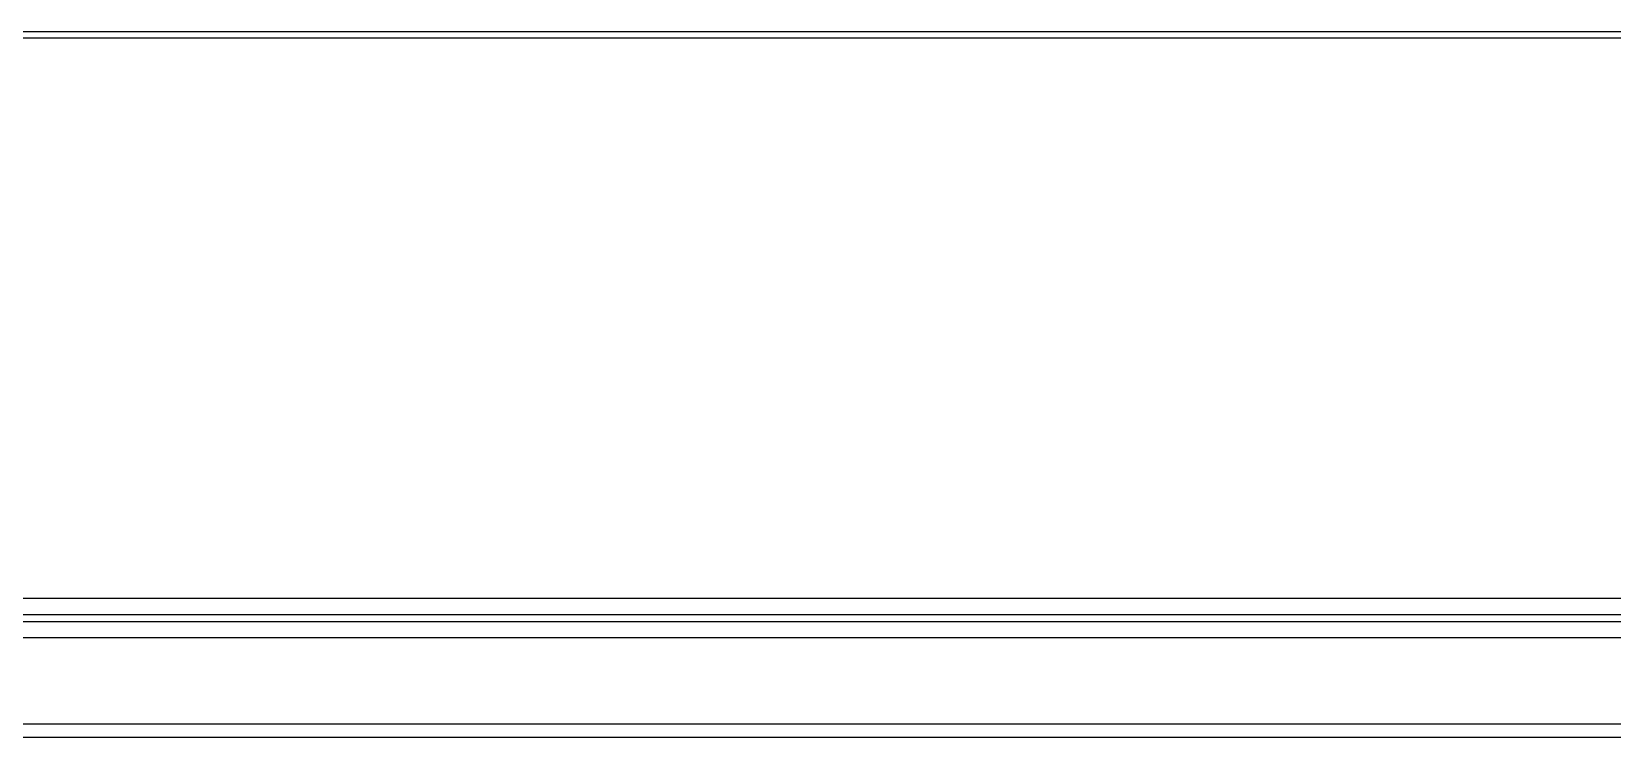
# Model space of a CAD drawing. Header units: inches. Extents: x 567115 to 582893, y 124948 to 133566.
# Drawn here: x 578331 to 580138, y 126121 to 126928 of the extents above; entities that cross this region are included whole.
import ezdxf

# ---------------------------------------------------------------- set-up
doc = ezdxf.new("R2010")
doc.units = ezdxf.units.IN
doc.header["$MEASUREMENT"] = 0
for name, color, linetype in [('2', 1, 'Continuous'), ('jadval', 11, 'Continuous'), ('win', 1, 'Continuous')]:
    doc.layers.add(name, color=color, linetype=linetype)

msp = doc.modelspace()

# ---------------------------------------------------------------- linework, layer by layer
at = {"layer": '2', "color": 15, "ltscale": 7}
for p, q in [((582648.1, 126279.3), (576741.9, 126279.3)), ((582693.1, 126234.3), (576793.2, 126234.3))]:
    msp.add_line(p, q, dxfattribs=at)
at = {"layer": '2', "color": 1, "ltscale": 7}
for p, q in [((582666.6, 126260.8), (576779.8, 126260.8)), ((582674.6, 126252.8), (576779.8, 126252.8))]:
    msp.add_line(p, q, dxfattribs=at)
at = {"layer": 'jadval'}
for p, q in [((582878.1, 126135.6), (577289.2, 126135.6)), ((582893.1, 126120.6), (577289.2, 126120.6))]:
    msp.add_line(p, q, dxfattribs=at)
at = {"layer": 'win', "color": 15}
for p, q in [((577726.6, 126927.6), (581076.6, 126927.6)), ((577726.6, 126920.6), (581076.6, 126920.6))]:
    msp.add_line(p, q, dxfattribs=at)

doc.saveas('drawing.dxf')
